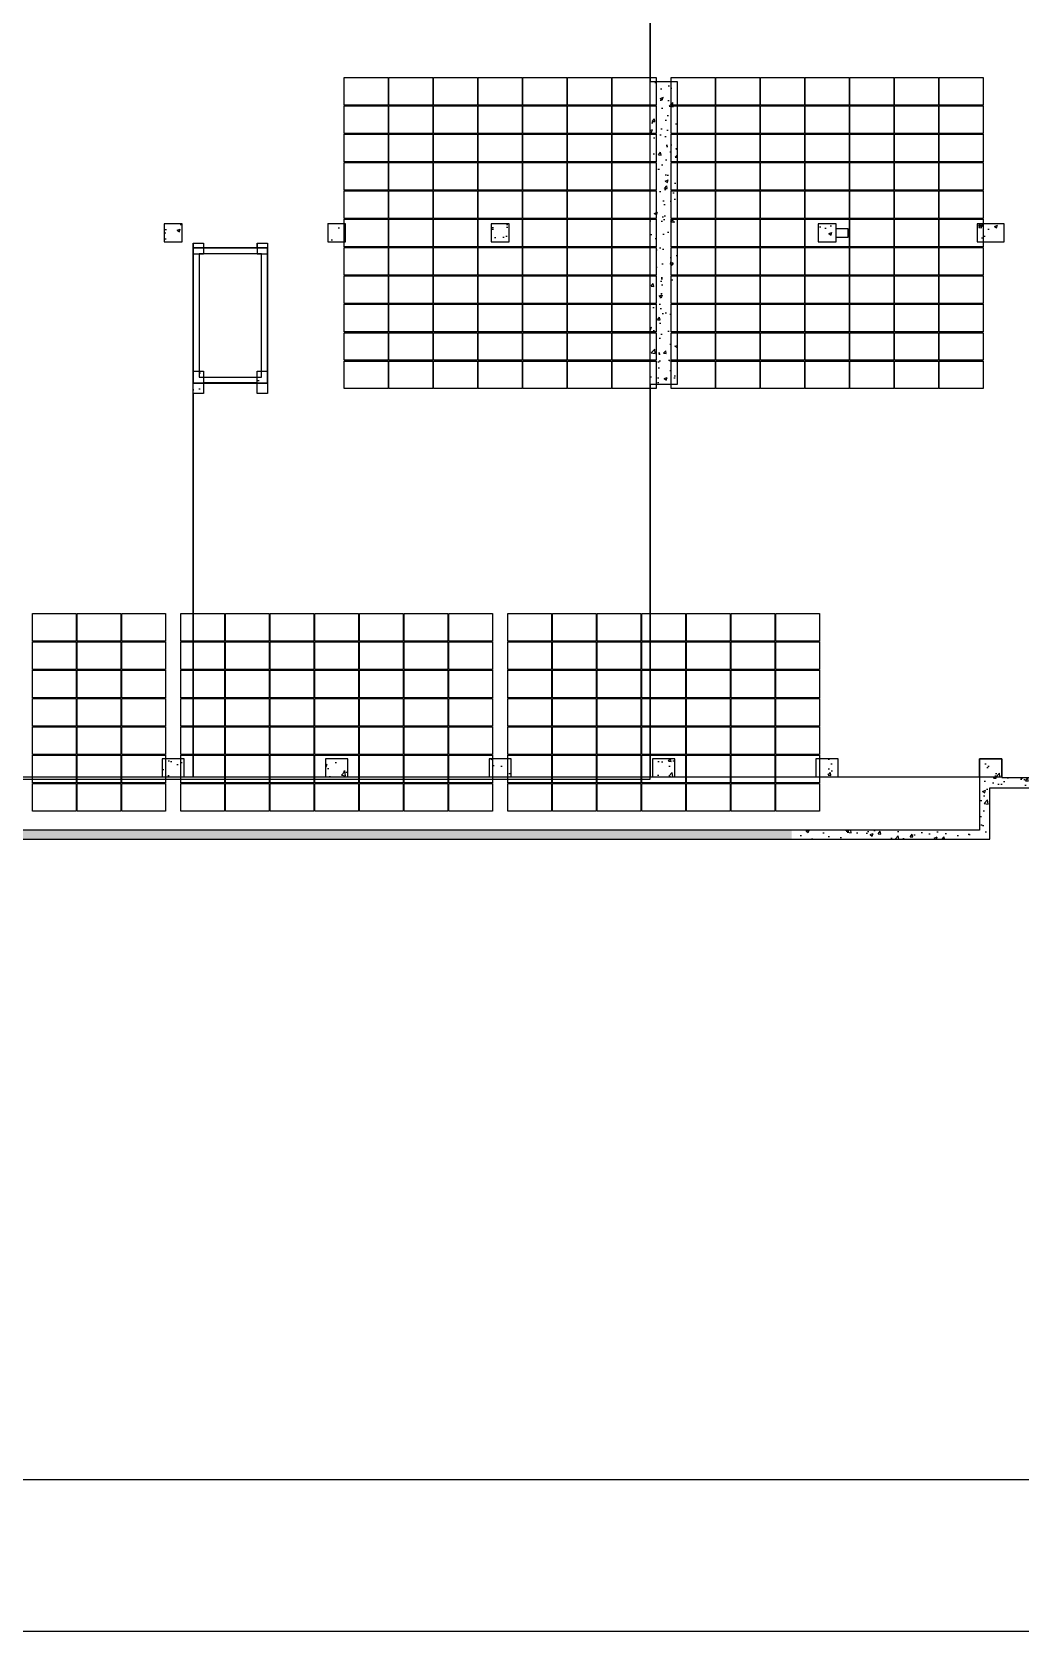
# Model space of a CAD drawing. Header units: inches. Extents: x 0.2 to 35.5, y 0.2 to 23.5.
# Drawn here: x 21.68 to 25.02, y 12.36 to 17.77 of the extents above; entities that cross this region are included whole.
import ezdxf
from ezdxf.enums import TextEntityAlignment as Align

# ---------------------------------------------------------------- set-up
doc = ezdxf.new("R2010")
doc.units = ezdxf.units.IN
doc.header["$MEASUREMENT"] = 0
for name, color, linetype in [('$AUDIT_BAD_LAYER1', 7, 'Continuous'), ('772-1$0$A-AREA', 9, 'Continuous'), ('772-1$0$A-COLS', 1, 'Continuous'), ('772-1$0$A-WALL-PATT', 8, 'Continuous'), ('772-7$0$A-AREA', 9, 'Continuous'), ('772-7$0$A-EQPM', 6, 'Continuous'), ('772-7$0$A-WALL-FULL', 7, 'Continuous'), ('A - Level 1', 7, 'Continuous'), ('A - Level 7', 7, 'Continuous'), ('MODULES', 1, 'Continuous')]:
    doc.layers.add(name, color=color, linetype=linetype)
doc.styles.add('Tahoma', font='TAHOMA.TTF')
pattern_1 = [(50, (2.13899, 8.54015), (0.10808086, -0.00945585), [0.0113014, -0.1243157]), (355, (2.13899, 8.54015), (-0.0209078, 0.1133446), [0.0090411, -0.0994526]), (100.4514, (2.148, 8.53936), (0.0871731, 0.1038887), [0.0096047, -0.1056521]), (46.1842, (2.13899, 8.57029), (0.160818, -0.0249414), [0.0169521, -0.1864736]), (96.6356, (2.15239, 8.56821), (0.1408403, 0.1467856), [0.014407, -0.1584781]), (351.1842, (2.13899, 8.57029), (0.1408402, 0.1467858), [0.0135617, -0.1491789]), (21, (2.15406, 8.56275), (0.0899454, -0.0606689), [0.0113014, -0.1243157]), (326, (2.15406, 8.56275), (0.0366641, 0.1092698), [0.0090411, -0.0994526]), (71.4514, (2.16155, 8.5577), (0.1266095, 0.0486007), [0.0096047, -0.1056521]), (37.5, (2.13899, 8.54015), (0.00183232, 0.05016235), [0, -0.0982471, 0, -0.10095943, 0, -0.0998293]), (7.5, (2.13899, 8.54015), (0.03964082, 0.0594322), [0, -0.05756194, 0, -0.0959868, 0, -0.03804814]), (327.5, (2.105387, 8.54015), (0.08043941, -0.0033987), [0, -0.03767143, 0, -0.11753486, 0, -0.1559597]), (317.5, (2.09032, 8.54015), (0.08787782, 0.0150844), [0, -0.04897286, 0, -0.0780552, 0, -0.110754])]
pattern_2 = [(50, (-2.05026, -1.16883), (0.10808086, -0.00945585), [0.0113014, -0.1243157]), (355, (-2.05026, -1.16883), (-0.0209078, 0.1133446), [0.0090411, -0.0994526]), (100.4514, (-2.04126, -1.16961), (0.0871731, 0.1038887), [0.0096047, -0.1056521]), (46.1842, (-2.05026, -1.13869), (0.160818, -0.0249414), [0.0169521, -0.1864736]), (96.6356, (-2.03686, -1.14077), (0.1408403, 0.1467856), [0.014407, -0.1584781]), (351.1842, (-2.05026, -1.13869), (0.1408402, 0.1467858), [0.0135617, -0.1491789]), (21, (-2.035195, -1.14622), (0.08994537, -0.0606689), [0.0113014, -0.1243157]), (326, (-2.0352, -1.14622), (0.0366641, 0.1092698), [0.0090411, -0.0994526]), (71.4514, (-2.0277, -1.15128), (0.12660955, 0.0486007), [0.0096047, -0.1056521]), (37.5, (-2.050263, -1.168826), (0.00183232, 0.05016235), [0, -0.0982471, 0, -0.10095943, 0, -0.0998293]), (7.5, (-2.050263, -1.168826), (0.03964082, 0.0594322), [0, -0.05756194, 0, -0.0959868, 0, -0.03804814]), (327.5, (-2.083866, -1.168826), (0.08043941, -0.0033987), [0, -0.03767143, 0, -0.11753486, 0, -0.1559597]), (317.5, (-2.098935, -1.168826), (0.08787782, 0.0150844), [0, -0.04897286, 0, -0.0780552, 0, -0.110754])]

# ---------------------------------------------------------------- blocks, each defined once
blk = doc.blocks.new('*E220')
at = {"layer": '772-1$0$A-WALL-PATT'}
h = blk.add_hatch(dxfattribs=at)
h.set_pattern_fill('AR-CONC', color=256, scale=0.015069, style=0)
h.set_pattern_definition(pattern_1)
h.paths.add_polyline_path([(7.84, 3.1452), (7.9304, 3.1452), (7.9304, 4.1699), (7.84, 4.1699)])
h = blk.add_hatch(dxfattribs=at)
h.set_pattern_fill('AR-CONC', color=256, scale=0.015069, style=0)
h.set_pattern_definition(pattern_2)
h.paths.add_polyline_path([(6.2578, 3.6274), (6.2578, 3.6877), (6.1975, 3.6877), (6.1975, 3.6274)])
h = blk.add_hatch(dxfattribs=at)
h.set_pattern_fill('AR-CONC', color=256, scale=0.015069, style=0)
h.set_pattern_definition(pattern_2)
h.paths.add_polyline_path([(6.8103, 3.6274), (6.8103, 3.6877), (6.75, 3.6877), (6.75, 3.6274)])
h = blk.add_hatch(dxfattribs=at)
h.set_pattern_fill('AR-CONC', color=256, scale=0.015069, style=0)
h.set_pattern_definition(pattern_2)
h.paths.add_polyline_path([(7.3628, 3.6274), (7.3628, 3.6877), (7.3025, 3.6877), (7.3025, 3.6274)])
h = blk.add_hatch(dxfattribs=at)
h.set_pattern_fill('AR-CONC', color=256, scale=0.015069, style=0)
h.set_pattern_definition(pattern_2)
h.paths.add_polyline_path([(8.4678, 3.6274), (8.4678, 3.6877), (8.4075, 3.6877), (8.4075, 3.6274)])
h = blk.add_hatch(dxfattribs=at)
h.set_pattern_fill('AR-CONC', color=256, scale=0.015069, style=0)
h.set_pattern_definition(pattern_2)
h.paths.add_polyline_path([(9.0354, 3.6274), (9.0354, 3.6877), (8.945, 3.6877), (8.945, 3.6274)])
h = blk.add_hatch(dxfattribs=at)
h.set_pattern_fill('AR-CONC', color=256, scale=0.015069, style=0)
h.set_pattern_definition(pattern_2)
h.paths.add_polyline_path([(6.2954, 3.6224), (6.2954, 3.5873), (6.3306, 3.5873), (6.3306, 3.6224)])
h = blk.add_hatch(dxfattribs=at)
h.set_pattern_fill('AR-CONC', color=256, scale=0.015069, style=0)
h.set_pattern_definition(pattern_2)
h.paths.add_polyline_path([(6.2954, 3.1151), (6.2954, 3.1905), (6.3306, 3.1905), (6.3306, 3.1151)])
h.paths.add_polyline_path([(6.5114, 3.1151), (6.5114, 3.1905), (6.5466, 3.1905), (6.5466, 3.1151)])
h = blk.add_hatch(dxfattribs=at)
h.set_pattern_fill('AR-CONC', color=256, scale=0.015069, style=0)
h.set_pattern_definition(pattern_2)
h.paths.add_polyline_path([(6.2653, 1.8795), (6.19, 1.8795), (6.19, 1.8192), (6.2653, 1.8192)])
h = blk.add_hatch(dxfattribs=at)
h.set_pattern_fill('AR-CONC', color=256, scale=0.015069, style=0)
h.set_pattern_definition(pattern_2)
h.paths.add_polyline_path([(6.8178, 1.8795), (6.7425, 1.8795), (6.7425, 1.8192), (6.8178, 1.8192)])
h = blk.add_hatch(dxfattribs=at)
h.set_pattern_fill('AR-CONC', color=256, scale=0.015069, style=0)
h.set_pattern_definition(pattern_2)
h.paths.add_polyline_path([(7.295, 1.8795), (7.295, 1.8192), (7.3703, 1.8192), (7.3703, 1.8795)])
h = blk.add_hatch(dxfattribs=at)
h.set_pattern_fill('AR-CONC', color=256, scale=0.015069, style=0)
h.set_pattern_definition(pattern_2)
h.paths.add_polyline_path([(7.9228, 1.8795), (7.8475, 1.8795), (7.8475, 1.8192), (7.9228, 1.8192)])
h = blk.add_hatch(dxfattribs=at)
h.set_pattern_fill('AR-CONC', color=256, scale=0.015069, style=0)
h.set_pattern_definition(pattern_2)
h.paths.add_polyline_path([(8.4754, 1.8192), (8.4754, 1.8795), (8.4, 1.8795), (8.4, 1.8192)])
h = blk.add_hatch(dxfattribs=at)
h.set_pattern_fill('AR-CONC', color=256, scale=0.015069, style=0)
h.set_pattern_definition(pattern_2)
h.paths.add_polyline_path([(9.0279, 1.8192), (9.0279, 1.8795), (8.9525, 1.8795), (8.9525, 1.8192)])
h = blk.add_hatch(dxfattribs=at)
h.set_pattern_fill('AR-CONC', color=256, scale=0.015069, style=0)
h.set_pattern_definition(pattern_1)
h.paths.add_polyline_path([(10.9981, 1.8192), (10.5096, 1.8192), (10.5096, 1.8167), (8.9525, 1.8167), (8.9525, 1.6409), (8.9877, 1.6409), (8.9877, 1.7815), (11.0171, 1.7815)])
h = blk.add_hatch(dxfattribs=at)
h.set_pattern_fill('AR-CONC', color=256, scale=0.015069, style=0)
h.set_pattern_definition(pattern_1)
h.paths.add_polyline_path([(8.3183, 1.6384), (3.7299, 1.6384), (3.7299, 1.6083), (8.3183, 1.6083)])
h = blk.add_hatch(dxfattribs=at)
h.set_pattern_fill('AR-CONC', color=256, scale=0.015069, style=0)
h.set_pattern_definition(pattern_1)
h.paths.add_polyline_path([(8.9877, 1.6384), (8.3183, 1.6384), (8.3183, 1.6083), (8.9877, 1.6083)])
at = {"layer": '772-1$0$A-AREA', "elevation": 0}
for points in [[(0.2303, 1.6083), (8.9877, 1.6083), (8.9877, 1.7815), (10.055, 1.7815), (10.055, 2.3089), (10.0475, 2.3089), (10.0475, 2.3541), (10.4468, 2.3541), (10.4468, 2.3014), (10.5397, 2.3014), (10.5397, 5.722), (11.3032, 5.722), (11.3032, 5.7521), (10.5473, 5.7521), (10.5473, 6.7918), (11.3032, 6.7918), (11.3032, 6.822), (10.5397, 6.822), (10.5397, 7.4851), (11.3032, 7.4851), (11.3032, 7.5152), (0.9536, 7.5151)], [(7.8399, 4.9535), (7.84, 4.1699), (7.9304, 4.1699), (7.9304, 3.1452), (7.84, 3.1452), (7.84, 1.8192), (8.9525, 1.8192), (8.9525, 1.8795), (9.0279, 1.8795), (9.0279, 1.8167), (9.2665, 1.8167)]]:
    blk.add_lwpolyline(points, dxfattribs=at)
for points in [[(5.2431, 5.4759), (5.2431, 1.8192), (6.2954, 1.8192), (6.2954, 3.6224), (6.3306, 3.6224), (6.3306, 3.6074), (6.5114, 3.6074), (6.5114, 3.6224), (6.5466, 3.6224), (6.5466, 3.1151), (6.5114, 3.1151), (6.5114, 3.1503), (6.3306, 3.1503), (6.3306, 3.1151), (6.2954, 3.1151), (6.2954, 1.8192), (7.84, 1.8192), (7.8399, 7.3042), (6.0645, 7.3042), (5.9063, 5.4959), (7.3703, 5.4959), (7.3703, 5.4357), (5.6374, 5.4357), (5.6374, 5.4759)], [(6.5265, 3.5847), (6.5265, 3.5873), (6.3155, 3.5873), (6.3155, 3.1905), (6.3306, 3.1905), (6.3306, 3.1704), (6.5114, 3.1704), (6.5114, 3.1905), (6.5265, 3.1905)], [(8.9525, 1.8192), (8.9525, 1.6384), (0.2605, 1.6384), (0.2605, 1.8192)]]:
    blk.add_lwpolyline(points, close=True, dxfattribs=at)
at = {"layer": '772-1$0$A-COLS'}
for p, q in [((6.2954, 3.6224, 0), (6.3306, 3.6224, 0)), ((6.2954, 3.6224, 0), (6.2954, 3.5873, 0)), ((6.3306, 3.6224, 0), (6.3306, 3.5873, 0)), ((6.5114, 3.6224, 0), (6.5466, 3.6224, 0)), ((6.5114, 3.6224, 0), (6.5114, 3.5873, 0)), ((6.5466, 3.6224, 0), (6.5466, 3.5873, 0)), ((6.2954, 3.5873, 0), (6.3306, 3.5873, 0)), ((6.5114, 3.5873, 0), (6.5466, 3.5873, 0))]:
    blk.add_line(p, q, dxfattribs=at)
at = {"layer": '772-1$0$A-COLS', "elevation": 0}
for points in [[(6.1975, 3.6274), (6.2578, 3.6274), (6.2578, 3.6877), (6.1975, 3.6877)], [(6.75, 3.6274), (6.8103, 3.6274), (6.8103, 3.6877), (6.75, 3.6877)], [(7.3025, 3.6274), (7.3628, 3.6274), (7.3628, 3.6877), (7.3025, 3.6877)], [(8.4075, 3.6274), (8.4678, 3.6274), (8.4678, 3.6877), (8.4075, 3.6877)], [(8.945, 3.6274), (9.0354, 3.6274), (9.0354, 3.6877), (8.945, 3.6877)], [(6.19, 1.8795), (6.19, 1.8192), (6.2653, 1.8192), (6.2653, 1.8795)], [(6.7425, 1.8795), (6.7425, 1.8192), (6.8178, 1.8192), (6.8178, 1.8795)], [(7.295, 1.8795), (7.295, 1.8192), (7.3703, 1.8192), (7.3703, 1.8795)], [(7.8475, 1.8795), (7.8475, 1.8192), (7.9228, 1.8192), (7.9228, 1.8795)], [(8.4, 1.8795), (8.4, 1.8192), (8.4754, 1.8192), (8.4754, 1.8795)], [(8.9525, 1.8795), (8.9525, 1.8192), (9.0279, 1.8192), (9.0279, 1.8795)]]:
    blk.add_lwpolyline(points, close=True, dxfattribs=at)
at = {"layer": '772-1$0$A-COLS'}
for points in [[(6.2954, 3.1151), (6.2954, 3.1905), (6.3306, 3.1905), (6.3306, 3.1151)], [(6.5114, 3.1151), (6.5114, 3.1905), (6.5466, 3.1905), (6.5466, 3.1151)]]:
    blk.add_lwpolyline(points, close=True, dxfattribs=at)
blk = doc.blocks.new('*E289')
at = {"layer": '772-7$0$A-AREA', "elevation": 0}
for points in [[(7.373, 6.0946), (7.373, 6.0669), (5.625, 6.0669), (5.625, 2.443), (7.8426, 2.443), (7.8426, 6.0946)], [(6.2981, 4.2386), (6.2981, 3.7815), (6.2981, 3.7815), (6.2981, 3.7815), (6.5492, 3.7815), (6.5492, 3.7815), (6.5492, 3.7815), (6.5492, 4.2386), (6.5492, 4.2386), (6.5492, 4.2386), (6.2981, 4.2386), (6.2981, 4.2386)]]:
    blk.add_lwpolyline(points, close=True, dxfattribs=at)
at = {"layer": '772-7$0$A-EQPM', "elevation": 0}
blk.add_lwpolyline([(8.4705, 4.3039), (8.5107, 4.3039), (8.5107, 4.2738), (8.4705, 4.2738)], close=True, dxfattribs=at)
at = {"layer": '772-7$0$A-WALL-FULL', "elevation": 0}
blk.add_lwpolyline([(6.2981, 3.7815), (6.2981, 4.2386), (6.5492, 4.2386), (6.5492, 3.7815), (6.2981, 3.7815)], dxfattribs=at)
blk.add_lwpolyline([(6.5291, 4.2185), (6.3182, 4.2185), (6.3182, 3.8016), (6.5291, 3.8016)], close=True, dxfattribs=at)
blk = doc.blocks.new('*U296')
at = {"layer": '$AUDIT_BAD_LAYER1'}
blk.add_line((0.8423, -0.5126), (11.5259, -0.5126), dxfattribs=at)
at = {"layer": '$AUDIT_BAD_LAYER1', "style": 'Tahoma', "flags": 8}
blk.add_attdef('VIEWNAME', text='', height=0.1875, dxfattribs=at).set_placement((1.0922, -0.5109), align=Align.BOTTOM_LEFT)
blk.add_attdef('#', text='', height=0.1875, dxfattribs=at).set_placement((0.5922, -0.5109), align=Align.MIDDLE_CENTER)
blk.add_attdef('VPSCALE', text='', height=0.0938, dxfattribs=at).set_placement((11.5259, -0.589), align=Align.TOP_RIGHT)

msp = doc.modelspace()

# ---------------------------------------------------------------- linework, layer by layer
at = {"layer": '$AUDIT_BAD_LAYER1', "linetype": 'Continuous'}
msp.add_lwpolyline([(15.9316, 12.8733), (27.4575, 12.8733), (27.4575, 22.8538), (15.9316, 22.8538)], close=True, dxfattribs=at)
at = {"layer": 'MODULES', "elevation": 0}
for points in [[(22.8883, 17.5188), (22.7399, 17.5188), (22.7399, 17.6121), (22.8883, 17.6121)], [(23.0392, 17.5188), (22.8908, 17.5188), (22.8908, 17.6121), (23.0392, 17.6121)], [(23.1902, 17.5188), (23.0417, 17.5188), (23.0417, 17.6121), (23.1902, 17.6121)], [(23.3411, 17.5188), (23.1927, 17.5188), (23.1927, 17.6121), (23.3411, 17.6121)], [(23.492, 17.5188), (23.3436, 17.5188), (23.3436, 17.6121), (23.492, 17.6121)], [(23.643, 17.5188), (23.4945, 17.5188), (23.4945, 17.6121), (23.643, 17.6121)], [(23.7939, 17.5188), (23.6455, 17.5188), (23.6455, 17.6121), (23.7939, 17.6121)], [(23.9933, 17.5188), (23.8449, 17.5188), (23.8449, 17.6121), (23.9933, 17.6121)], [(24.1443, 17.5188), (23.9958, 17.5188), (23.9958, 17.6121), (24.1443, 17.6121)], [(24.2952, 17.5188), (24.1468, 17.5188), (24.1468, 17.6121), (24.2952, 17.6121)], [(24.4461, 17.5188), (24.2977, 17.5188), (24.2977, 17.6121), (24.4461, 17.6121)], [(24.5971, 17.5188), (24.4486, 17.5188), (24.4486, 17.6121), (24.5971, 17.6121)], [(24.748, 17.5188), (24.5996, 17.5188), (24.5996, 17.6121), (24.748, 17.6121)], [(24.8989, 17.5188), (24.7505, 17.5188), (24.7505, 17.6121), (24.8989, 17.6121)], [(22.8883, 17.4229), (22.7399, 17.4229), (22.7399, 17.5163), (22.8883, 17.5163)], [(23.0392, 17.4229), (22.8908, 17.4229), (22.8908, 17.5163), (23.0392, 17.5163)], [(23.1902, 17.4229), (23.0417, 17.4229), (23.0417, 17.5163), (23.1902, 17.5163)], [(23.3411, 17.4229), (23.1927, 17.4229), (23.1927, 17.5163), (23.3411, 17.5163)], [(23.492, 17.4229), (23.3436, 17.4229), (23.3436, 17.5163), (23.492, 17.5163)], [(23.643, 17.4229), (23.4945, 17.4229), (23.4945, 17.5163), (23.643, 17.5163)], [(23.7939, 17.4229), (23.6455, 17.4229), (23.6455, 17.5163), (23.7939, 17.5163)], [(23.9933, 17.4229), (23.8449, 17.4229), (23.8449, 17.5163), (23.9933, 17.5163)], [(24.1443, 17.4229), (23.9958, 17.4229), (23.9958, 17.5163), (24.1443, 17.5163)], [(24.2952, 17.4229), (24.1468, 17.4229), (24.1468, 17.5163), (24.2952, 17.5163)], [(24.4461, 17.4229), (24.2977, 17.4229), (24.2977, 17.5163), (24.4461, 17.5163)], [(24.5971, 17.4229), (24.4486, 17.4229), (24.4486, 17.5163), (24.5971, 17.5163)], [(24.748, 17.4229), (24.5996, 17.4229), (24.5996, 17.5163), (24.748, 17.5163)], [(24.8989, 17.4229), (24.7505, 17.4229), (24.7505, 17.5163), (24.8989, 17.5163)], [(22.8883, 17.3271), (22.7399, 17.3271), (22.7399, 17.4204), (22.8883, 17.4204)], [(23.0392, 17.3271), (22.8908, 17.3271), (22.8908, 17.4204), (23.0392, 17.4204)], [(23.1902, 17.3271), (23.0417, 17.3271), (23.0417, 17.4204), (23.1902, 17.4204)], [(23.3411, 17.3271), (23.1927, 17.3271), (23.1927, 17.4204), (23.3411, 17.4204)], [(23.492, 17.3271), (23.3436, 17.3271), (23.3436, 17.4204), (23.492, 17.4204)], [(23.643, 17.3271), (23.4945, 17.3271), (23.4945, 17.4204), (23.643, 17.4204)], [(23.7939, 17.3271), (23.6455, 17.3271), (23.6455, 17.4204), (23.7939, 17.4204)], [(23.9933, 17.3271), (23.8449, 17.3271), (23.8449, 17.4204), (23.9933, 17.4204)], [(24.1443, 17.3271), (23.9958, 17.3271), (23.9958, 17.4204), (24.1443, 17.4204)], [(24.2952, 17.3271), (24.1468, 17.3271), (24.1468, 17.4204), (24.2952, 17.4204)], [(24.4461, 17.3271), (24.2977, 17.3271), (24.2977, 17.4204), (24.4461, 17.4204)], [(24.5971, 17.3271), (24.4486, 17.3271), (24.4486, 17.4204), (24.5971, 17.4204)], [(24.748, 17.3271), (24.5996, 17.3271), (24.5996, 17.4204), (24.748, 17.4204)], [(24.8989, 17.3271), (24.7505, 17.3271), (24.7505, 17.4204), (24.8989, 17.4204)], [(22.8883, 17.2312), (22.7399, 17.2312), (22.7399, 17.3246), (22.8883, 17.3246)], [(23.0392, 17.2312), (22.8908, 17.2312), (22.8908, 17.3246), (23.0392, 17.3246)], [(23.1902, 17.2312), (23.0417, 17.2312), (23.0417, 17.3246), (23.1902, 17.3246)], [(23.3411, 17.2312), (23.1927, 17.2312), (23.1927, 17.3246), (23.3411, 17.3246)], [(23.492, 17.2312), (23.3436, 17.2312), (23.3436, 17.3246), (23.492, 17.3246)], [(23.643, 17.2312), (23.4945, 17.2312), (23.4945, 17.3246), (23.643, 17.3246)], [(23.7939, 17.2312), (23.6455, 17.2312), (23.6455, 17.3246), (23.7939, 17.3246)], [(23.9933, 17.2312), (23.8449, 17.2312), (23.8449, 17.3246), (23.9933, 17.3246)], [(24.1443, 17.2312), (23.9958, 17.2312), (23.9958, 17.3246), (24.1443, 17.3246)], [(24.2952, 17.2312), (24.1468, 17.2312), (24.1468, 17.3246), (24.2952, 17.3246)], [(24.4461, 17.2312), (24.2977, 17.2312), (24.2977, 17.3246), (24.4461, 17.3246)], [(24.5971, 17.2312), (24.4486, 17.2312), (24.4486, 17.3246), (24.5971, 17.3246)], [(24.748, 17.2312), (24.5996, 17.2312), (24.5996, 17.3246), (24.748, 17.3246)], [(24.8989, 17.2312), (24.7505, 17.2312), (24.7505, 17.3246), (24.8989, 17.3246)], [(22.8883, 17.1354), (22.7399, 17.1354), (22.7399, 17.2287), (22.8883, 17.2287)], [(23.0392, 17.1354), (22.8908, 17.1354), (22.8908, 17.2287), (23.0392, 17.2287)], [(23.1902, 17.1354), (23.0417, 17.1354), (23.0417, 17.2287), (23.1902, 17.2287)], [(23.3411, 17.1354), (23.1927, 17.1354), (23.1927, 17.2287), (23.3411, 17.2287)], [(23.492, 17.1354), (23.3436, 17.1354), (23.3436, 17.2287), (23.492, 17.2287)], [(23.643, 17.1354), (23.4945, 17.1354), (23.4945, 17.2287), (23.643, 17.2287)], [(23.7939, 17.1354), (23.6455, 17.1354), (23.6455, 17.2287), (23.7939, 17.2287)], [(23.9933, 17.1354), (23.8449, 17.1354), (23.8449, 17.2287), (23.9933, 17.2287)], [(24.1443, 17.1354), (23.9958, 17.1354), (23.9958, 17.2287), (24.1443, 17.2287)], [(24.2952, 17.1354), (24.1468, 17.1354), (24.1468, 17.2287), (24.2952, 17.2287)], [(24.4461, 17.1354), (24.2977, 17.1354), (24.2977, 17.2287), (24.4461, 17.2287)], [(24.5971, 17.1354), (24.4486, 17.1354), (24.4486, 17.2287), (24.5971, 17.2287)], [(24.748, 17.1354), (24.5996, 17.1354), (24.5996, 17.2287), (24.748, 17.2287)], [(24.8989, 17.1354), (24.7505, 17.1354), (24.7505, 17.2287), (24.8989, 17.2287)], [(22.8883, 17.0395), (22.7399, 17.0395), (22.7399, 17.1329), (22.8883, 17.1329)], [(23.0392, 17.0395), (22.8908, 17.0395), (22.8908, 17.1329), (23.0392, 17.1329)], [(23.1902, 17.0395), (23.0417, 17.0395), (23.0417, 17.1329), (23.1902, 17.1329)], [(23.3411, 17.0395), (23.1927, 17.0395), (23.1927, 17.1329), (23.3411, 17.1329)], [(23.492, 17.0395), (23.3436, 17.0395), (23.3436, 17.1329), (23.492, 17.1329)], [(23.643, 17.0395), (23.4945, 17.0395), (23.4945, 17.1329), (23.643, 17.1329)], [(23.7939, 17.0395), (23.6455, 17.0395), (23.6455, 17.1329), (23.7939, 17.1329)], [(23.9933, 17.0395), (23.8449, 17.0395), (23.8449, 17.1329), (23.9933, 17.1329)], [(24.1443, 17.0395), (23.9958, 17.0395), (23.9958, 17.1329), (24.1443, 17.1329)], [(24.2952, 17.0395), (24.1468, 17.0395), (24.1468, 17.1329), (24.2952, 17.1329)], [(24.4461, 17.0395), (24.2977, 17.0395), (24.2977, 17.1329), (24.4461, 17.1329)], [(24.5971, 17.0395), (24.4486, 17.0395), (24.4486, 17.1329), (24.5971, 17.1329)], [(24.748, 17.0395), (24.5996, 17.0395), (24.5996, 17.1329), (24.748, 17.1329)], [(24.8989, 17.0395), (24.7505, 17.0395), (24.7505, 17.1329), (24.8989, 17.1329)], [(22.8883, 16.9437), (22.7399, 16.9437), (22.7399, 17.037), (22.8883, 17.037)], [(23.0392, 16.9437), (22.8908, 16.9437), (22.8908, 17.037), (23.0392, 17.037)], [(23.1902, 16.9437), (23.0417, 16.9437), (23.0417, 17.037), (23.1902, 17.037)], [(23.3411, 16.9437), (23.1927, 16.9437), (23.1927, 17.037), (23.3411, 17.037)], [(23.492, 16.9437), (23.3436, 16.9437), (23.3436, 17.037), (23.492, 17.037)], [(23.643, 16.9437), (23.4945, 16.9437), (23.4945, 17.037), (23.643, 17.037)], [(23.7939, 16.9437), (23.6455, 16.9437), (23.6455, 17.037), (23.7939, 17.037)], [(23.9933, 16.9437), (23.8449, 16.9437), (23.8449, 17.037), (23.9933, 17.037)], [(24.1443, 16.9437), (23.9958, 16.9437), (23.9958, 17.037), (24.1443, 17.037)], [(24.2952, 16.9437), (24.1468, 16.9437), (24.1468, 17.037), (24.2952, 17.037)], [(24.4461, 16.9437), (24.2977, 16.9437), (24.2977, 17.037), (24.4461, 17.037)], [(24.5971, 16.9437), (24.4486, 16.9437), (24.4486, 17.037), (24.5971, 17.037)], [(24.748, 16.9437), (24.5996, 16.9437), (24.5996, 17.037), (24.748, 17.037)], [(24.8989, 16.9437), (24.7505, 16.9437), (24.7505, 17.037), (24.8989, 17.037)], [(22.8883, 16.8478), (22.7399, 16.8478), (22.7399, 16.9412), (22.8883, 16.9412)], [(23.0392, 16.8478), (22.8908, 16.8478), (22.8908, 16.9412), (23.0392, 16.9412)], [(23.1902, 16.8478), (23.0417, 16.8478), (23.0417, 16.9412), (23.1902, 16.9412)], [(23.3411, 16.8478), (23.1927, 16.8478), (23.1927, 16.9412), (23.3411, 16.9412)], [(23.492, 16.8478), (23.3436, 16.8478), (23.3436, 16.9412), (23.492, 16.9412)], [(23.643, 16.8478), (23.4945, 16.8478), (23.4945, 16.9412), (23.643, 16.9412)], [(23.7939, 16.8478), (23.6455, 16.8478), (23.6455, 16.9412), (23.7939, 16.9412)], [(23.9933, 16.8478), (23.8449, 16.8478), (23.8449, 16.9412), (23.9933, 16.9412)], [(24.1443, 16.8478), (23.9958, 16.8478), (23.9958, 16.9412), (24.1443, 16.9412)], [(24.2952, 16.8478), (24.1468, 16.8478), (24.1468, 16.9412), (24.2952, 16.9412)], [(24.4461, 16.8478), (24.2977, 16.8478), (24.2977, 16.9412), (24.4461, 16.9412)], [(24.5971, 16.8478), (24.4486, 16.8478), (24.4486, 16.9412), (24.5971, 16.9412)], [(24.748, 16.8478), (24.5996, 16.8478), (24.5996, 16.9412), (24.748, 16.9412)], [(24.8989, 16.8478), (24.7505, 16.8478), (24.7505, 16.9412), (24.8989, 16.9412)], [(22.8883, 16.752), (22.7399, 16.752), (22.7399, 16.8453), (22.8883, 16.8453)], [(23.0392, 16.752), (22.8908, 16.752), (22.8908, 16.8453), (23.0392, 16.8453)], [(23.1902, 16.752), (23.0417, 16.752), (23.0417, 16.8453), (23.1902, 16.8453)], [(23.3411, 16.752), (23.1927, 16.752), (23.1927, 16.8453), (23.3411, 16.8453)], [(23.492, 16.752), (23.3436, 16.752), (23.3436, 16.8453), (23.492, 16.8453)], [(23.643, 16.752), (23.4945, 16.752), (23.4945, 16.8453), (23.643, 16.8453)], [(23.7939, 16.752), (23.6455, 16.752), (23.6455, 16.8453), (23.7939, 16.8453)], [(23.9933, 16.752), (23.8449, 16.752), (23.8449, 16.8453), (23.9933, 16.8453)], [(24.1443, 16.752), (23.9958, 16.752), (23.9958, 16.8453), (24.1443, 16.8453)], [(24.2952, 16.752), (24.1468, 16.752), (24.1468, 16.8453), (24.2952, 16.8453)], [(24.4461, 16.752), (24.2977, 16.752), (24.2977, 16.8453), (24.4461, 16.8453)], [(24.5971, 16.752), (24.4486, 16.752), (24.4486, 16.8453), (24.5971, 16.8453)], [(24.748, 16.752), (24.5996, 16.752), (24.5996, 16.8453), (24.748, 16.8453)], [(24.8989, 16.752), (24.7505, 16.752), (24.7505, 16.8453), (24.8989, 16.8453)], [(22.8883, 16.6561), (22.7399, 16.6561), (22.7399, 16.7494), (22.8883, 16.7494)], [(23.0392, 16.6561), (22.8908, 16.6561), (22.8908, 16.7494), (23.0392, 16.7494)], [(23.1902, 16.6561), (23.0417, 16.6561), (23.0417, 16.7494), (23.1902, 16.7494)], [(23.3411, 16.6561), (23.1927, 16.6561), (23.1927, 16.7494), (23.3411, 16.7494)], [(23.492, 16.6561), (23.3436, 16.6561), (23.3436, 16.7494), (23.492, 16.7494)], [(23.643, 16.6561), (23.4945, 16.6561), (23.4945, 16.7494), (23.643, 16.7494)], [(23.7939, 16.6561), (23.6455, 16.6561), (23.6455, 16.7494), (23.7939, 16.7494)], [(23.9933, 16.6561), (23.8449, 16.6561), (23.8449, 16.7494), (23.9933, 16.7494)], [(24.1443, 16.6561), (23.9958, 16.6561), (23.9958, 16.7494), (24.1443, 16.7494)], [(24.2952, 16.6561), (24.1468, 16.6561), (24.1468, 16.7494), (24.2952, 16.7494)], [(24.4461, 16.6561), (24.2977, 16.6561), (24.2977, 16.7494), (24.4461, 16.7494)], [(24.5971, 16.6561), (24.4486, 16.6561), (24.4486, 16.7494), (24.5971, 16.7494)], [(24.748, 16.6561), (24.5996, 16.6561), (24.5996, 16.7494), (24.748, 16.7494)], [(24.8989, 16.6561), (24.7505, 16.6561), (24.7505, 16.7494), (24.8989, 16.7494)], [(22.8883, 16.5602), (22.7399, 16.5602), (22.7399, 16.6536), (22.8883, 16.6536)], [(23.0392, 16.5602), (22.8908, 16.5602), (22.8908, 16.6536), (23.0392, 16.6536)], [(23.1902, 16.5602), (23.0417, 16.5602), (23.0417, 16.6536), (23.1902, 16.6536)], [(23.3411, 16.5602), (23.1927, 16.5602), (23.1927, 16.6536), (23.3411, 16.6536)], [(23.492, 16.5602), (23.3436, 16.5602), (23.3436, 16.6536), (23.492, 16.6536)], [(23.643, 16.5602), (23.4945, 16.5602), (23.4945, 16.6536), (23.643, 16.6536)], [(23.7939, 16.5602), (23.6455, 16.5602), (23.6455, 16.6536), (23.7939, 16.6536)], [(23.9933, 16.5602), (23.8449, 16.5602), (23.8449, 16.6536), (23.9933, 16.6536)], [(24.1443, 16.5602), (23.9958, 16.5602), (23.9958, 16.6536), (24.1443, 16.6536)], [(24.2952, 16.5602), (24.1468, 16.5602), (24.1468, 16.6536), (24.2952, 16.6536)], [(24.4461, 16.5602), (24.2977, 16.5602), (24.2977, 16.6536), (24.4461, 16.6536)], [(24.5971, 16.5602), (24.4486, 16.5602), (24.4486, 16.6536), (24.5971, 16.6536)], [(24.748, 16.5602), (24.5996, 16.5602), (24.5996, 16.6536), (24.748, 16.6536)], [(24.8989, 16.5602), (24.7505, 16.5602), (24.7505, 16.6536), (24.8989, 16.6536)]]:
    msp.add_lwpolyline(points, close=True, dxfattribs=at)
at = {"layer": 'MODULES'}
for points in [[(21.6861, 15.8001), (21.8345, 15.8001), (21.8345, 15.7068), (21.6861, 15.7068)], [(21.837, 15.8001), (21.9854, 15.8001), (21.9854, 15.7068), (21.837, 15.7068)], [(21.9879, 15.8001), (22.1364, 15.8001), (22.1364, 15.7068), (21.9879, 15.7068)], [(22.1873, 15.8001), (22.3358, 15.8001), (22.3358, 15.7068), (22.1873, 15.7068)], [(22.3383, 15.8001), (22.4867, 15.8001), (22.4867, 15.7068), (22.3383, 15.7068)], [(22.4892, 15.8001), (22.6376, 15.8001), (22.6376, 15.7068), (22.4892, 15.7068)], [(22.6402, 15.8001), (22.7886, 15.8001), (22.7886, 15.7068), (22.6402, 15.7068)], [(22.7911, 15.8001), (22.9395, 15.8001), (22.9395, 15.7068), (22.7911, 15.7068)], [(22.942, 15.8001), (23.0905, 15.8001), (23.0905, 15.7068), (22.942, 15.7068)], [(23.093, 15.8001), (23.2414, 15.8001), (23.2414, 15.7068), (23.093, 15.7068)], [(23.2924, 15.8001), (23.4408, 15.8001), (23.4408, 15.7068), (23.2924, 15.7068)], [(23.4433, 15.8001), (23.5917, 15.8001), (23.5917, 15.7068), (23.4433, 15.7068)], [(23.5942, 15.8001), (23.7427, 15.8001), (23.7427, 15.7068), (23.5942, 15.7068)], [(23.7452, 15.8001), (23.8936, 15.8001), (23.8936, 15.7068), (23.7452, 15.7068)], [(23.8961, 15.8001), (24.0445, 15.8001), (24.0445, 15.7068), (23.8961, 15.7068)], [(24.0471, 15.8001), (24.1955, 15.8001), (24.1955, 15.7068), (24.0471, 15.7068)], [(24.198, 15.8001), (24.3464, 15.8001), (24.3464, 15.7068), (24.198, 15.7068)], [(21.6861, 15.7043), (21.8345, 15.7043), (21.8345, 15.6109), (21.6861, 15.6109)], [(21.837, 15.7043), (21.9854, 15.7043), (21.9854, 15.6109), (21.837, 15.6109)], [(21.9879, 15.7043), (22.1364, 15.7043), (22.1364, 15.6109), (21.9879, 15.6109)], [(22.1873, 15.7043), (22.3358, 15.7043), (22.3358, 15.6109), (22.1873, 15.6109)], [(22.3383, 15.7043), (22.4867, 15.7043), (22.4867, 15.6109), (22.3383, 15.6109)], [(22.4892, 15.7043), (22.6376, 15.7043), (22.6376, 15.6109), (22.4892, 15.6109)], [(22.6402, 15.7043), (22.7886, 15.7043), (22.7886, 15.6109), (22.6402, 15.6109)], [(22.7911, 15.7043), (22.9395, 15.7043), (22.9395, 15.6109), (22.7911, 15.6109)], [(22.942, 15.7043), (23.0905, 15.7043), (23.0905, 15.6109), (22.942, 15.6109)], [(23.093, 15.7043), (23.2414, 15.7043), (23.2414, 15.6109), (23.093, 15.6109)], [(23.2924, 15.7043), (23.4408, 15.7043), (23.4408, 15.6109), (23.2924, 15.6109)], [(23.4433, 15.7043), (23.5917, 15.7043), (23.5917, 15.6109), (23.4433, 15.6109)], [(23.5942, 15.7043), (23.7427, 15.7043), (23.7427, 15.6109), (23.5942, 15.6109)], [(23.7452, 15.7043), (23.8936, 15.7043), (23.8936, 15.6109), (23.7452, 15.6109)], [(23.8961, 15.7043), (24.0445, 15.7043), (24.0445, 15.6109), (23.8961, 15.6109)], [(24.0471, 15.7043), (24.1955, 15.7043), (24.1955, 15.6109), (24.0471, 15.6109)], [(24.198, 15.7043), (24.3464, 15.7043), (24.3464, 15.6109), (24.198, 15.6109)], [(21.6861, 15.6084), (21.8345, 15.6084), (21.8345, 15.5151), (21.6861, 15.5151)], [(21.837, 15.6084), (21.9854, 15.6084), (21.9854, 15.5151), (21.837, 15.5151)], [(21.9879, 15.6084), (22.1364, 15.6084), (22.1364, 15.5151), (21.9879, 15.5151)], [(22.1873, 15.6084), (22.3358, 15.6084), (22.3358, 15.5151), (22.1873, 15.5151)], [(22.3383, 15.6084), (22.4867, 15.6084), (22.4867, 15.5151), (22.3383, 15.5151)], [(22.4892, 15.6084), (22.6376, 15.6084), (22.6376, 15.5151), (22.4892, 15.5151)], [(22.6402, 15.6084), (22.7886, 15.6084), (22.7886, 15.5151), (22.6402, 15.5151)], [(22.7911, 15.6084), (22.9395, 15.6084), (22.9395, 15.5151), (22.7911, 15.5151)], [(22.942, 15.6084), (23.0905, 15.6084), (23.0905, 15.5151), (22.942, 15.5151)], [(23.093, 15.6084), (23.2414, 15.6084), (23.2414, 15.5151), (23.093, 15.5151)], [(23.2924, 15.6084), (23.4408, 15.6084), (23.4408, 15.5151), (23.2924, 15.5151)], [(23.4433, 15.6084), (23.5917, 15.6084), (23.5917, 15.5151), (23.4433, 15.5151)], [(23.5942, 15.6084), (23.7427, 15.6084), (23.7427, 15.5151), (23.5942, 15.5151)], [(23.7452, 15.6084), (23.8936, 15.6084), (23.8936, 15.5151), (23.7452, 15.5151)], [(23.8961, 15.6084), (24.0445, 15.6084), (24.0445, 15.5151), (23.8961, 15.5151)], [(24.0471, 15.6084), (24.1955, 15.6084), (24.1955, 15.5151), (24.0471, 15.5151)], [(24.198, 15.6084), (24.3464, 15.6084), (24.3464, 15.5151), (24.198, 15.5151)], [(21.6861, 15.5126), (21.8345, 15.5126), (21.8345, 15.4192), (21.6861, 15.4192)], [(21.837, 15.5126), (21.9854, 15.5126), (21.9854, 15.4192), (21.837, 15.4192)], [(21.9879, 15.5126), (22.1364, 15.5126), (22.1364, 15.4192), (21.9879, 15.4192)], [(22.1873, 15.5126), (22.3358, 15.5126), (22.3358, 15.4192), (22.1873, 15.4192)], [(22.3383, 15.5126), (22.4867, 15.5126), (22.4867, 15.4192), (22.3383, 15.4192)], [(22.4892, 15.5126), (22.6376, 15.5126), (22.6376, 15.4192), (22.4892, 15.4192)], [(22.6402, 15.5126), (22.7886, 15.5126), (22.7886, 15.4192), (22.6402, 15.4192)], [(22.7911, 15.5126), (22.9395, 15.5126), (22.9395, 15.4192), (22.7911, 15.4192)], [(22.942, 15.5126), (23.0905, 15.5126), (23.0905, 15.4192), (22.942, 15.4192)], [(23.093, 15.5126), (23.2414, 15.5126), (23.2414, 15.4192), (23.093, 15.4192)], [(23.2924, 15.5126), (23.4408, 15.5126), (23.4408, 15.4192), (23.2924, 15.4192)], [(23.4433, 15.5126), (23.5917, 15.5126), (23.5917, 15.4192), (23.4433, 15.4192)], [(23.5942, 15.5126), (23.7427, 15.5126), (23.7427, 15.4192), (23.5942, 15.4192)], [(23.7452, 15.5126), (23.8936, 15.5126), (23.8936, 15.4192), (23.7452, 15.4192)], [(23.8961, 15.5126), (24.0445, 15.5126), (24.0445, 15.4192), (23.8961, 15.4192)], [(24.0471, 15.5126), (24.1955, 15.5126), (24.1955, 15.4192), (24.0471, 15.4192)], [(24.198, 15.5126), (24.3464, 15.5126), (24.3464, 15.4192), (24.198, 15.4192)], [(21.6861, 15.4167), (21.8345, 15.4167), (21.8345, 15.3234), (21.6861, 15.3234)], [(21.837, 15.4167), (21.9854, 15.4167), (21.9854, 15.3234), (21.837, 15.3234)], [(21.9879, 15.4167), (22.1364, 15.4167), (22.1364, 15.3234), (21.9879, 15.3234)], [(22.1873, 15.4167), (22.3358, 15.4167), (22.3358, 15.3234), (22.1873, 15.3234)], [(22.3383, 15.4167), (22.4867, 15.4167), (22.4867, 15.3234), (22.3383, 15.3234)], [(22.4892, 15.4167), (22.6376, 15.4167), (22.6376, 15.3234), (22.4892, 15.3234)], [(22.6402, 15.4167), (22.7886, 15.4167), (22.7886, 15.3234), (22.6402, 15.3234)], [(22.7911, 15.4167), (22.9395, 15.4167), (22.9395, 15.3234), (22.7911, 15.3234)], [(22.942, 15.4167), (23.0905, 15.4167), (23.0905, 15.3234), (22.942, 15.3234)], [(23.093, 15.4167), (23.2414, 15.4167), (23.2414, 15.3234), (23.093, 15.3234)], [(23.2924, 15.4167), (23.4408, 15.4167), (23.4408, 15.3234), (23.2924, 15.3234)], [(23.4433, 15.4167), (23.5917, 15.4167), (23.5917, 15.3234), (23.4433, 15.3234)], [(23.5942, 15.4167), (23.7427, 15.4167), (23.7427, 15.3234), (23.5942, 15.3234)], [(23.7452, 15.4167), (23.8936, 15.4167), (23.8936, 15.3234), (23.7452, 15.3234)], [(23.8961, 15.4167), (24.0445, 15.4167), (24.0445, 15.3234), (23.8961, 15.3234)], [(24.0471, 15.4167), (24.1955, 15.4167), (24.1955, 15.3234), (24.0471, 15.3234)], [(24.198, 15.4167), (24.3464, 15.4167), (24.3464, 15.3234), (24.198, 15.3234)], [(21.6861, 15.3209), (21.8345, 15.3209), (21.8345, 15.2275), (21.6861, 15.2275)], [(21.837, 15.3209), (21.9854, 15.3209), (21.9854, 15.2275), (21.837, 15.2275)], [(21.9879, 15.3209), (22.1364, 15.3209), (22.1364, 15.2275), (21.9879, 15.2275)], [(22.1873, 15.3209), (22.3358, 15.3209), (22.3358, 15.2275), (22.1873, 15.2275)], [(22.3383, 15.3209), (22.4867, 15.3209), (22.4867, 15.2275), (22.3383, 15.2275)], [(22.4892, 15.3209), (22.6376, 15.3209), (22.6376, 15.2275), (22.4892, 15.2275)], [(22.6402, 15.3209), (22.7886, 15.3209), (22.7886, 15.2275), (22.6402, 15.2275)], [(22.7911, 15.3209), (22.9395, 15.3209), (22.9395, 15.2275), (22.7911, 15.2275)], [(22.942, 15.3209), (23.0905, 15.3209), (23.0905, 15.2275), (22.942, 15.2275)], [(23.093, 15.3209), (23.2414, 15.3209), (23.2414, 15.2275), (23.093, 15.2275)], [(23.2924, 15.3209), (23.4408, 15.3209), (23.4408, 15.2275), (23.2924, 15.2275)], [(23.4433, 15.3209), (23.5917, 15.3209), (23.5917, 15.2275), (23.4433, 15.2275)], [(23.5942, 15.3209), (23.7427, 15.3209), (23.7427, 15.2275), (23.5942, 15.2275)], [(23.7452, 15.3209), (23.8936, 15.3209), (23.8936, 15.2275), (23.7452, 15.2275)], [(23.8961, 15.3209), (24.0445, 15.3209), (24.0445, 15.2275), (23.8961, 15.2275)], [(24.0471, 15.3209), (24.1955, 15.3209), (24.1955, 15.2275), (24.0471, 15.2275)], [(24.198, 15.3209), (24.3464, 15.3209), (24.3464, 15.2275), (24.198, 15.2275)], [(21.6861, 15.225), (21.8345, 15.225), (21.8345, 15.1317), (21.6861, 15.1317)], [(21.837, 15.225), (21.9854, 15.225), (21.9854, 15.1317), (21.837, 15.1317)], [(21.9879, 15.225), (22.1364, 15.225), (22.1364, 15.1317), (21.9879, 15.1317)], [(22.1873, 15.225), (22.3358, 15.225), (22.3358, 15.1317), (22.1873, 15.1317)], [(22.3383, 15.225), (22.4867, 15.225), (22.4867, 15.1317), (22.3383, 15.1317)], [(22.4892, 15.225), (22.6376, 15.225), (22.6376, 15.1317), (22.4892, 15.1317)], [(22.6402, 15.225), (22.7886, 15.225), (22.7886, 15.1317), (22.6402, 15.1317)], [(22.7911, 15.225), (22.9395, 15.225), (22.9395, 15.1317), (22.7911, 15.1317)], [(22.942, 15.225), (23.0905, 15.225), (23.0905, 15.1317), (22.942, 15.1317)], [(23.093, 15.225), (23.2414, 15.225), (23.2414, 15.1317), (23.093, 15.1317)], [(23.2924, 15.225), (23.4408, 15.225), (23.4408, 15.1317), (23.2924, 15.1317)], [(23.4433, 15.225), (23.5917, 15.225), (23.5917, 15.1317), (23.4433, 15.1317)], [(23.5942, 15.225), (23.7427, 15.225), (23.7427, 15.1317), (23.5942, 15.1317)], [(23.7452, 15.225), (23.8936, 15.225), (23.8936, 15.1317), (23.7452, 15.1317)], [(23.8961, 15.225), (24.0445, 15.225), (24.0445, 15.1317), (23.8961, 15.1317)], [(24.0471, 15.225), (24.1955, 15.225), (24.1955, 15.1317), (24.0471, 15.1317)], [(24.198, 15.225), (24.3464, 15.225), (24.3464, 15.1317), (24.198, 15.1317)]]:
    msp.add_lwpolyline(points, close=True, dxfattribs=at)

# ---------------------------------------------------------------- block references
at = {"layer": '$AUDIT_BAD_LAYER1'}
msp.add_blockref('*U296', (15.9316, 12.8733), dxfattribs=at)
at = {"layer": 'A - Level 1', "color": 7}
msp.add_blockref('*E220', (15.9342, 13.4291, 0), dxfattribs=at)
at = {"layer": 'A - Level 7'}
msp.add_blockref('*E289', (15.9316, 12.7974, 0), dxfattribs=at)

doc.saveas('drawing.dxf')
